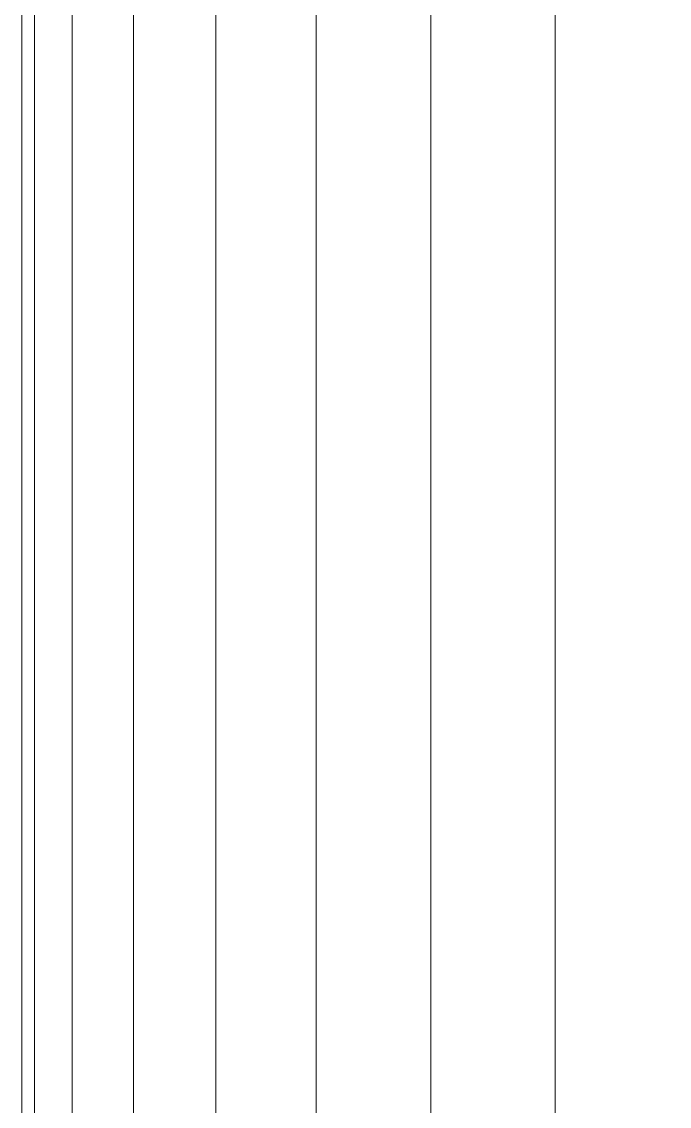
# Model space of a CAD drawing. Header units: millimetres. Extents: x -40035 to 35835, y -28925 to 20487.
# Drawn here: x -40035.4 to -39840, y 6310 to 6637.4 of the extents above; entities that cross this region are included whole.
import ezdxf

# ---------------------------------------------------------------- set-up
doc = ezdxf.new("R2010")
doc.units = ezdxf.units.MM
doc.layers.add('A-WALL', color=113, linetype='Continuous', lineweight=9)

msp = doc.modelspace()

# ---------------------------------------------------------------- meshes
at = {"layer": 'A-WALL'}
mesh = msp.add_polyface(dxfattribs=at)
corners = [(-40035.44, 6837.45, 8200), (-40031.59, 6833.6, 8160.98), (-40020.21, 6822.22, 8123.46), (-40001.73, 6803.74, 8088.89), (-39976.86, 6778.87, 8058.58), (-39946.55, 6748.56, 8033.71), (-39911.97, 6713.98, 8015.22), (-39874.46, 6676.47, 8003.84), (-39835.44, 6637.45, 8000), (-39835.44, -11942.55, 8000), (-39874.46, -11981.57, 8003.84), (-39911.97, -12019.09, 8015.22), (-39946.55, -12053.67, 8033.71), (-39976.86, -12083.97, 8058.58), (-40001.73, -12108.85, 8088.89), (-40020.21, -12127.33, 8123.46), (-40031.59, -12138.71, 8160.98), (-40035.44, -12142.55, 8200)]
mesh.append_faces([[corners[k] for k in face] for face in [(9, 10, 7, 8)]], dxfattribs={"vtx1": -1})
mesh.append_faces([[corners[k] for k in face] for face in [(10, 11, 6, 7), (11, 12, 5, 6), (4, 5, 12, 13), (14, 15, 2, 3), (15, 16, 1, 2), (3, 4, 13, 14)]], dxfattribs={"vtx1": -1, "vtx3": -1})
mesh.append_faces([[corners[k] for k in face] for face in [(16, 17, 0, 1)]], dxfattribs={"vtx3": -1})
mesh = msp.add_polyface(dxfattribs=at)
corners = [(-40035.44, 6837.45, 9300), (-40035.44, 6837.45, 8200), (-40035.44, -12142.55, 8200), (-40035.44, -12142.55, 9300)]
mesh.append_faces([[corners[k] for k in face] for face in [(3, 0, 1, 2)]])
mesh = msp.add_polyface(dxfattribs=at)
corners = [(-39835.44, 6637.45, 9500), (-39874.46, 6676.47, 9496.16), (-39911.97, 6713.98, 9484.78), (-39946.55, 6748.56, 9466.29), (-39976.86, 6778.87, 9441.42), (-40001.73, 6803.74, 9411.11), (-40020.21, 6822.22, 9376.54), (-40031.59, 6833.6, 9339.02), (-40035.44, 6837.45, 9300), (-40035.44, -12142.55, 9300), (-40031.59, -12138.71, 9339.02), (-40020.21, -12127.33, 9376.54), (-40001.73, -12108.85, 9411.11), (-39976.86, -12083.97, 9441.42), (-39946.55, -12053.67, 9466.29), (-39911.97, -12019.09, 9484.78), (-39874.46, -11981.57, 9496.16), (-39835.44, -11942.55, 9500)]
mesh.append_faces([[corners[k] for k in face] for face in [(9, 10, 7, 8), (0, 1, 16, 17)]], dxfattribs={"vtx1": -1})
mesh.append_faces([[corners[k] for k in face] for face in [(10, 11, 6, 7), (11, 12, 5, 6), (4, 5, 12, 13), (13, 14, 3, 4), (14, 15, 2, 3), (15, 16, 1, 2)]], dxfattribs={"vtx1": -1, "vtx3": -1})

doc.saveas('drawing.dxf')
